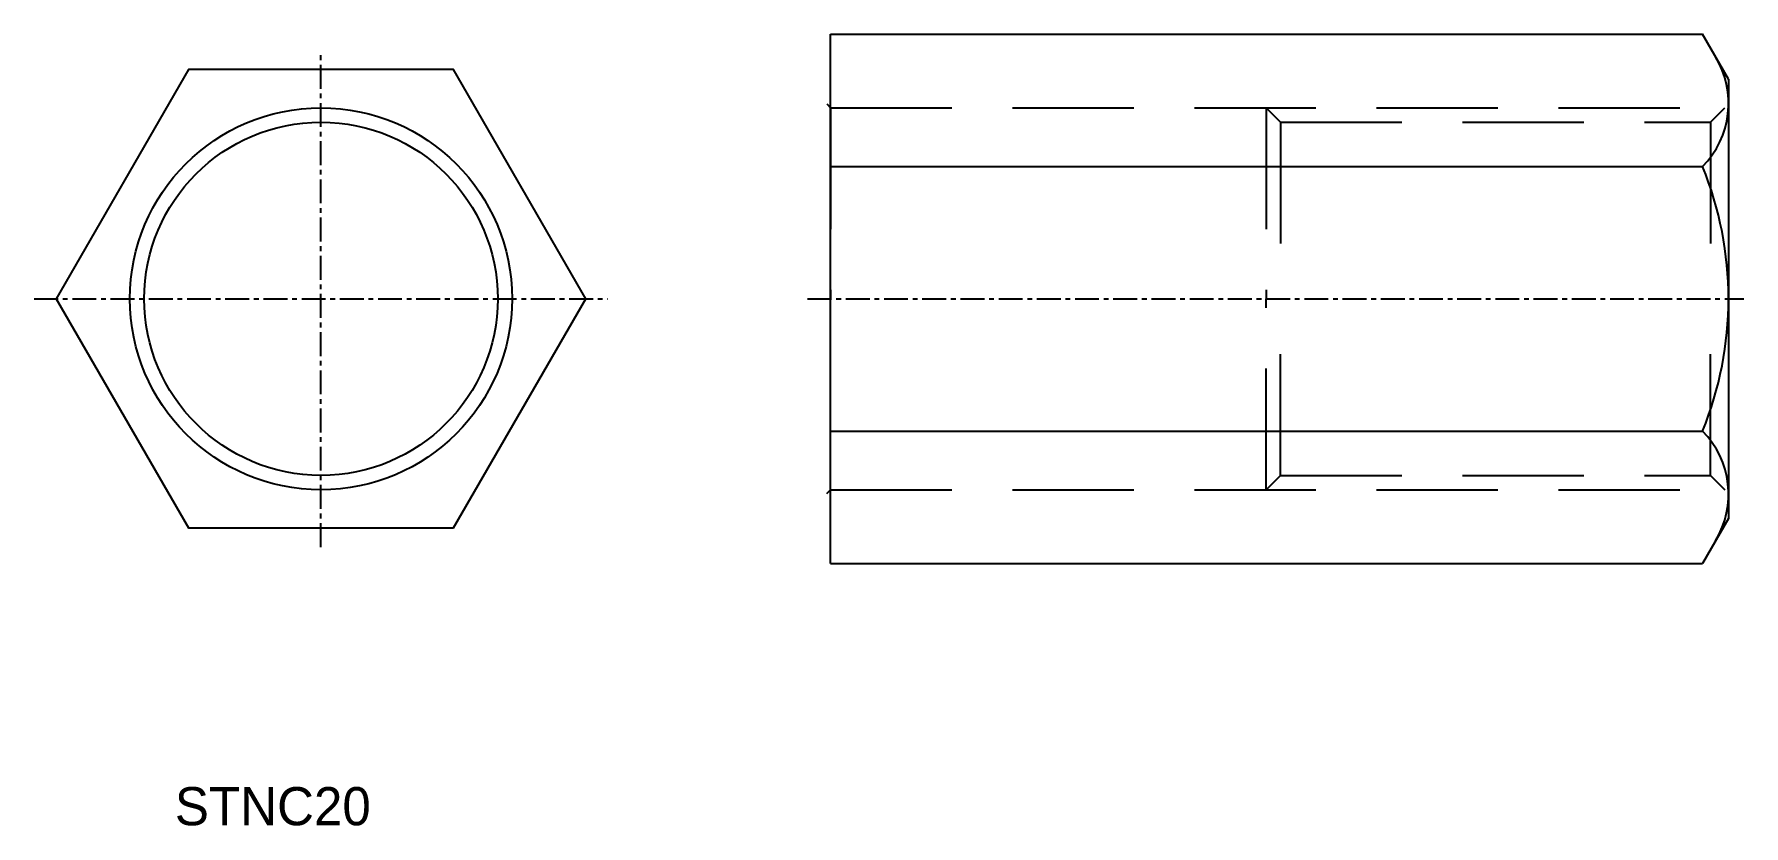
# Model space of a CAD drawing. Extents: x -12.2 to 77.2, y 10.7 to 52.2.
import ezdxf

# ---------------------------------------------------------------- set-up
doc = ezdxf.new("R2010")
doc.units = 0
doc.linetypes.add('CENTER', pattern=[2, 1.25, -0.25, 0.25, -0.25])
doc.linetypes.add('HIDDEN', pattern=[9.525, 6.35, -3.175])
doc.layers.get('0').update_dxf_attribs({"linetype": 'CONTINUOUS'})
doc.layers.add('18-1-HID', color=4, linetype='HIDDEN')
doc.layers.add('CENTER', color=1, linetype='CENTER')

msp = doc.modelspace()

# ---------------------------------------------------------------- linework, layer by layer
at = {"color": 7, "linetype": 'CONTINUOUS'}
for p, q in [((29.445, 24.482), (29.445, 52.194)), ((29.445, 52.194), (75.084, 52.194)), ((76.445, 49.838), (75.084, 52.194)), ((76.445, 49.838), (76.445, 26.838)), ((29.445, 45.266), (75.084, 45.266)), ((29.445, 31.41), (75.084, 31.41)), ((76.445, 26.838), (75.084, 24.482)), ((29.445, 24.482), (75.084, 24.482))]:
    msp.add_line(p, q, dxfattribs=at)
msp.add_lwpolyline([(9.702, 26.338), (16.631, 38.338), (9.702, 50.338), (-4.154, 50.338), (-11.082, 38.338), (-4.154, 26.338)], close=True, dxfattribs=at)
for radius in [10, 9.25]:
    msp.add_circle((2.774, 38.338), radius, dxfattribs=at)
for centre, radius, start, end in [((71.75, 48.576), 4.698, 315.2153, 31.29101), ((58.124, 38.338), 18.321, 337.78069, 22.21931), ((71.75, 28.1), 4.698, 328.70899, 44.7847)]:
    msp.add_arc(centre, radius, start, end, dxfattribs=at)
at = {"layer": '18-1-HID', "color": 4, "linetype": 'HIDDEN'}
for p, q in [((29.245, 48.538), (29.445, 48.338)), ((29.445, 48.338), (76.245, 48.338)), ((29.445, 48.338), (29.445, 38.338)), ((52.245, 48.338), (52.995, 47.588)), ((52.245, 48.338), (52.245, 38.338)), ((75.495, 47.588), (76.245, 48.338)), ((52.995, 47.588), (75.495, 47.588)), ((52.995, 47.588), (52.995, 38.338)), ((75.495, 47.588), (75.495, 38.338)), ((29.445, 28.338), (29.445, 38.338)), ((52.245, 28.338), (52.245, 38.338)), ((52.995, 29.088), (52.995, 38.338)), ((75.495, 29.088), (75.495, 38.338)), ((52.245, 28.338), (52.995, 29.088)), ((52.995, 29.088), (75.495, 29.088)), ((75.495, 29.088), (76.245, 28.338)), ((29.245, 28.138), (29.445, 28.338)), ((29.445, 28.338), (76.245, 28.338))]:
    msp.add_line(p, q, dxfattribs=at)
at = {"layer": 'CENTER', "color": 1, "linetype": 'CENTER'}
for p, q in [((2.774, 25.338), (2.774, 51.338)), ((-12.237, 38.338), (17.785, 38.338)), ((28.245, 38.338), (77.245, 38.338))]:
    msp.add_line(p, q, dxfattribs=at)

# ---------------------------------------------------------------- texts
at = {"color": 7, "linetype": 'CONTINUOUS'}
msp.add_text('STNC20', height=2, dxfattribs=at).set_placement((-4.874, 10.765))

doc.saveas('drawing.dxf')
